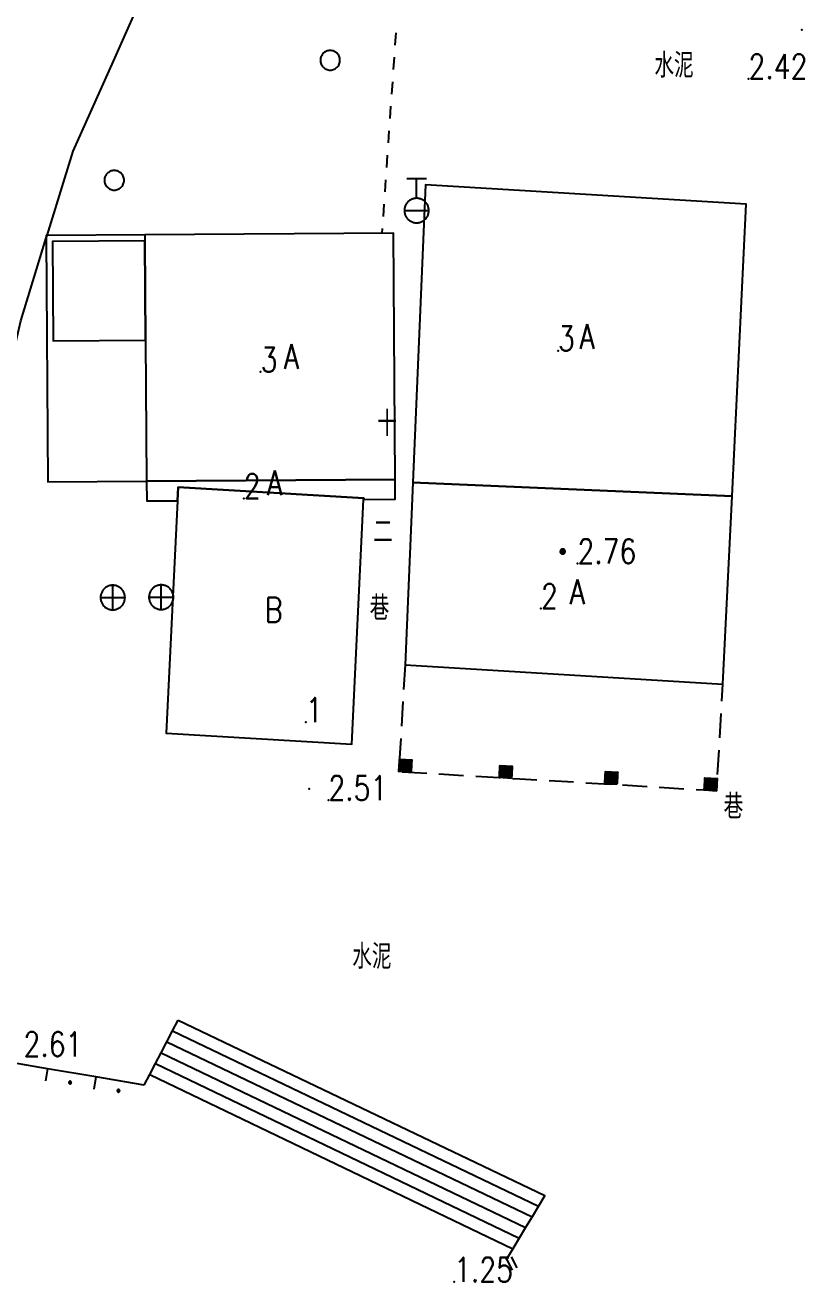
# Model space of a CAD drawing. Extents: x 500064 to 501389, y 2542464 to 2545400.
# Drawn here: x 500870.2 to 500902, y 2543835.7 to 2543887 of the extents above; entities that cross this region are included whole.
import ezdxf

# ---------------------------------------------------------------- set-up
doc = ezdxf.new("R2010")
doc.units = 0
doc.header["$LTSCALE"] = 0.5
doc.linetypes.add('CENTER', pattern=[50.8, 31.75, -6.35, 6.35, -6.35])
doc.layers.add('地形图', color=8, linetype='CONTINUOUS')
doc.styles.add('HZ', font='romans.shx', dxfattribs={"width": 0.8, "bigfont": 'hztxt.shx'})
doc.linetypes.add('10421', pattern='A,2,[150,AAA.SHX,S=1,R=0,X=0,Y=1],1e-11', length=2)

msp = doc.modelspace()

# ---------------------------------------------------------------- linework, layer by layer
at = {"layer": '地形图', "linetype": '10421'}
msp.add_lwpolyline([(500868.114, 2543865.917), (500869.384, 2543871.949), (500870.065, 2543874.907), (500871.109, 2543878.289), (500871.138, 2543878.385), (500872.198, 2543881.82), (500873.852, 2543885.484), (500875.425, 2543889.055), (500878.248, 2543897.526), (500880.467, 2543904.185), (500880.945, 2543905.62)], dxfattribs=at)
at = {"layer": '地形图'}
for points in [[(500885.359, 2543886.645), (500885.324, 2543886.146)], [(500882.687, 2543885.127), (500882.729, 2543885.129), (500882.77, 2543885.136), (500882.811, 2543885.147), (500882.85, 2543885.162), (500882.887, 2543885.181), (500882.922, 2543885.204), (500882.955, 2543885.23), (500882.984, 2543885.259), (500883.011, 2543885.292), (500883.034, 2543885.327), (500883.053, 2543885.364), (500883.068, 2543885.403), (500883.078, 2543885.444), (500883.085, 2543885.485), (500883.087, 2543885.527), (500883.085, 2543885.569), (500883.078, 2543885.61), (500883.068, 2543885.651), (500883.053, 2543885.69), (500883.034, 2543885.727), (500883.011, 2543885.762), (500882.984, 2543885.795), (500882.955, 2543885.824), (500882.922, 2543885.851), (500882.887, 2543885.873), (500882.85, 2543885.893), (500882.811, 2543885.908), (500882.77, 2543885.918), (500882.729, 2543885.925), (500882.687, 2543885.927), (500882.645, 2543885.925), (500882.604, 2543885.918), (500882.564, 2543885.908), (500882.524, 2543885.893), (500882.487, 2543885.873), (500882.452, 2543885.851), (500882.42, 2543885.824), (500882.39, 2543885.795), (500882.364, 2543885.762), (500882.341, 2543885.727), (500882.322, 2543885.69), (500882.307, 2543885.651), (500882.296, 2543885.61), (500882.289, 2543885.569), (500882.287, 2543885.527), (500882.289, 2543885.485), (500882.296, 2543885.444), (500882.307, 2543885.403), (500882.322, 2543885.364), (500882.341, 2543885.327), (500882.364, 2543885.292), (500882.39, 2543885.259), (500882.42, 2543885.23), (500882.452, 2543885.204), (500882.487, 2543885.181), (500882.524, 2543885.162), (500882.564, 2543885.147), (500882.604, 2543885.136), (500882.645, 2543885.129), (500882.687, 2543885.127)], [(500885.29, 2543885.647), (500885.256, 2543885.148)], [(500885.222, 2543884.65), (500885.187, 2543884.151)], [(500885.153, 2543883.652), (500885.119, 2543883.153)], [(500885.085, 2543882.654), (500885.05, 2543882.156)], [(500885.016, 2543881.657), (500884.982, 2543881.158)], [(500873.88, 2543880.233), (500873.922, 2543880.236), (500873.963, 2543880.242), (500874.003, 2543880.253), (500874.042, 2543880.268), (500874.08, 2543880.287), (500874.115, 2543880.31), (500874.147, 2543880.336), (500874.177, 2543880.366), (500874.203, 2543880.398), (500874.226, 2543880.433), (500874.245, 2543880.471), (500874.26, 2543880.51), (500874.271, 2543880.55), (500874.278, 2543880.592), (500874.28, 2543880.633), (500874.278, 2543880.675), (500874.271, 2543880.717), (500874.26, 2543880.757), (500874.245, 2543880.796), (500874.226, 2543880.833), (500874.203, 2543880.868), (500874.177, 2543880.901), (500874.147, 2543880.931), (500874.115, 2543880.957), (500874.08, 2543880.98), (500874.042, 2543880.999), (500874.003, 2543881.014), (500873.963, 2543881.025), (500873.922, 2543881.031), (500873.88, 2543881.033), (500873.838, 2543881.031), (500873.797, 2543881.025), (500873.756, 2543881.014), (500873.717, 2543880.999), (500873.68, 2543880.98), (500873.645, 2543880.957), (500873.612, 2543880.931), (500873.582, 2543880.901), (500873.556, 2543880.868), (500873.533, 2543880.833), (500873.514, 2543880.796), (500873.499, 2543880.757), (500873.488, 2543880.717), (500873.482, 2543880.675), (500873.48, 2543880.633), (500873.482, 2543880.592), (500873.488, 2543880.55), (500873.499, 2543880.51), (500873.514, 2543880.471), (500873.533, 2543880.433), (500873.556, 2543880.398), (500873.582, 2543880.366), (500873.612, 2543880.336), (500873.645, 2543880.31), (500873.68, 2543880.287), (500873.717, 2543880.268), (500873.756, 2543880.253), (500873.797, 2543880.242), (500873.838, 2543880.236), (500873.88, 2543880.233)], [(500884.948, 2543880.659), (500884.913, 2543880.16)], [(500885.812, 2543880.7), (500886.212, 2543880.7), (500886.612, 2543880.7)], [(500886.212, 2543879.9), (500886.212, 2543880.7)], [(500884.879, 2543879.661), (500884.845, 2543879.163)], [(500886.212, 2543878.9), (500886.243, 2543878.901), (500886.275, 2543878.904), (500886.306, 2543878.909), (500886.336, 2543878.916), (500886.366, 2543878.924), (500886.396, 2543878.935), (500886.425, 2543878.948), (500886.453, 2543878.962), (500886.48, 2543878.978), (500886.506, 2543878.995), (500886.531, 2543879.015), (500886.554, 2543879.035), (500886.576, 2543879.058), (500886.597, 2543879.081), (500886.616, 2543879.106), (500886.634, 2543879.132), (500886.65, 2543879.159), (500886.664, 2543879.187), (500886.677, 2543879.216), (500886.687, 2543879.245), (500886.696, 2543879.276), (500886.703, 2543879.306), (500886.708, 2543879.337), (500886.711, 2543879.369), (500886.712, 2543879.4), (500886.711, 2543879.431), (500886.708, 2543879.463), (500886.703, 2543879.494), (500886.696, 2543879.524), (500886.687, 2543879.554), (500886.677, 2543879.584), (500886.664, 2543879.613), (500886.65, 2543879.641), (500886.634, 2543879.668), (500886.616, 2543879.694), (500886.597, 2543879.719), (500886.576, 2543879.742), (500886.554, 2543879.764), (500886.531, 2543879.785), (500886.506, 2543879.804), (500886.48, 2543879.822), (500886.453, 2543879.838), (500886.425, 2543879.852), (500886.396, 2543879.865), (500886.366, 2543879.876), (500886.336, 2543879.884), (500886.306, 2543879.891), (500886.275, 2543879.896), (500886.243, 2543879.899), (500886.212, 2543879.9), (500886.18, 2543879.899), (500886.149, 2543879.896), (500886.118, 2543879.891), (500886.088, 2543879.884), (500886.057, 2543879.876), (500886.028, 2543879.865), (500885.999, 2543879.852), (500885.971, 2543879.838), (500885.944, 2543879.822), (500885.918, 2543879.804), (500885.893, 2543879.785), (500885.87, 2543879.764), (500885.847, 2543879.742), (500885.827, 2543879.719), (500885.807, 2543879.694), (500885.79, 2543879.668), (500885.774, 2543879.641), (500885.759, 2543879.613), (500885.747, 2543879.584), (500885.736, 2543879.554), (500885.728, 2543879.524), (500885.721, 2543879.494), (500885.716, 2543879.463), (500885.713, 2543879.431), (500885.712, 2543879.4), (500885.713, 2543879.369), (500885.716, 2543879.337), (500885.721, 2543879.306), (500885.728, 2543879.276), (500885.736, 2543879.245), (500885.747, 2543879.216), (500885.759, 2543879.187), (500885.774, 2543879.159), (500885.79, 2543879.132), (500885.807, 2543879.106), (500885.827, 2543879.081), (500885.847, 2543879.058), (500885.87, 2543879.035), (500885.893, 2543879.015), (500885.918, 2543878.995), (500885.944, 2543878.978), (500885.971, 2543878.962), (500885.999, 2543878.948), (500886.028, 2543878.935), (500886.057, 2543878.924), (500886.088, 2543878.916), (500886.118, 2543878.909), (500886.149, 2543878.904), (500886.18, 2543878.901), (500886.212, 2543878.9)], [(500885.712, 2543879.4), (500886.712, 2543879.4)], [(500884.811, 2543878.664), (500884.798, 2543878.479)], [(500875.13, 2543878.413), (500871.138, 2543878.385), (500871.108, 2543878.385), (500871.109, 2543878.289), (500871.176, 2543868.346), (500875.199, 2543868.363)], [(500886.06, 2543868.308), (500899.078, 2543867.752)], [(500892.173, 2543865.403), (500892.184, 2543865.404), (500892.194, 2543865.405), (500892.204, 2543865.408), (500892.214, 2543865.412), (500892.223, 2543865.416), (500892.232, 2543865.422), (500892.24, 2543865.429), (500892.247, 2543865.436), (500892.254, 2543865.444), (500892.257, 2543865.449), (500892.26, 2543865.453), (500892.264, 2543865.462), (500892.268, 2543865.472), (500892.271, 2543865.482), (500892.273, 2543865.493), (500892.273, 2543865.503), (500892.273, 2543865.513), (500892.271, 2543865.524), (500892.268, 2543865.534), (500892.264, 2543865.544), (500892.261, 2543865.55), (500892.26, 2543865.553), (500892.254, 2543865.562), (500892.247, 2543865.57), (500892.24, 2543865.577), (500892.232, 2543865.584), (500892.223, 2543865.59), (500892.222, 2543865.59), (500892.214, 2543865.594), (500892.204, 2543865.598), (500892.194, 2543865.601), (500892.184, 2543865.602), (500892.173, 2543865.603), (500892.163, 2543865.602), (500892.152, 2543865.601), (500892.142, 2543865.598), (500892.132, 2543865.594), (500892.123, 2543865.59), (500892.114, 2543865.584), (500892.106, 2543865.577), (500892.099, 2543865.57), (500892.092, 2543865.562), (500892.089, 2543865.557), (500892.086, 2543865.553), (500892.082, 2543865.544), (500892.078, 2543865.534), (500892.075, 2543865.524), (500892.074, 2543865.513), (500892.073, 2543865.503), (500892.074, 2543865.493), (500892.075, 2543865.482), (500892.078, 2543865.472), (500892.082, 2543865.462), (500892.085, 2543865.456), (500892.086, 2543865.453), (500892.092, 2543865.444), (500892.099, 2543865.436), (500892.106, 2543865.429), (500892.114, 2543865.422), (500892.123, 2543865.416), (500892.124, 2543865.416), (500892.132, 2543865.412), (500892.142, 2543865.408), (500892.152, 2543865.405), (500892.163, 2543865.404), (500892.173, 2543865.403)], [(500892.124, 2543865.416), (500892.257, 2543865.449), (500892.26, 2543865.453), (500892.086, 2543865.453), (500892.085, 2543865.456), (500892.273, 2543865.503), (500892.073, 2543865.503), (500892.261, 2543865.55), (500892.26, 2543865.553), (500892.086, 2543865.553), (500892.089, 2543865.557), (500892.222, 2543865.59)], [(500873.819, 2543863.123), (500873.851, 2543863.124), (500873.882, 2543863.127), (500873.913, 2543863.132), (500873.944, 2543863.139), (500873.974, 2543863.148), (500874.003, 2543863.158), (500874.032, 2543863.171), (500874.06, 2543863.185), (500874.087, 2543863.201), (500874.113, 2543863.219), (500874.138, 2543863.238), (500874.162, 2543863.259), (500874.184, 2543863.281), (500874.205, 2543863.305), (500874.224, 2543863.33), (500874.241, 2543863.356), (500874.257, 2543863.383), (500874.272, 2543863.411), (500874.284, 2543863.439), (500874.295, 2543863.469), (500874.304, 2543863.499), (500874.31, 2543863.53), (500874.315, 2543863.561), (500874.318, 2543863.592), (500874.319, 2543863.623), (500874.318, 2543863.655), (500874.315, 2543863.686), (500874.31, 2543863.717), (500874.304, 2543863.748), (500874.295, 2543863.778), (500874.284, 2543863.807), (500874.272, 2543863.836), (500874.257, 2543863.864), (500874.241, 2543863.891), (500874.224, 2543863.917), (500874.205, 2543863.942), (500874.184, 2543863.966), (500874.162, 2543863.988), (500874.138, 2543864.009), (500874.113, 2543864.028), (500874.087, 2543864.046), (500874.06, 2543864.062), (500874.032, 2543864.076), (500874.003, 2543864.088), (500873.974, 2543864.099), (500873.944, 2543864.108), (500873.913, 2543864.115), (500873.882, 2543864.119), (500873.851, 2543864.122), (500873.819, 2543864.123), (500873.788, 2543864.122), (500873.757, 2543864.119), (500873.726, 2543864.115), (500873.695, 2543864.108), (500873.665, 2543864.099), (500873.635, 2543864.088), (500873.606, 2543864.076), (500873.578, 2543864.062), (500873.551, 2543864.046), (500873.525, 2543864.028), (500873.501, 2543864.009), (500873.477, 2543863.988), (500873.455, 2543863.966), (500873.434, 2543863.942), (500873.415, 2543863.917), (500873.397, 2543863.891), (500873.381, 2543863.864), (500873.367, 2543863.836), (500873.354, 2543863.807), (500873.344, 2543863.778), (500873.335, 2543863.748), (500873.328, 2543863.717), (500873.323, 2543863.686), (500873.32, 2543863.655), (500873.319, 2543863.623), (500873.32, 2543863.592), (500873.323, 2543863.561), (500873.328, 2543863.53), (500873.335, 2543863.499), (500873.344, 2543863.469), (500873.354, 2543863.439), (500873.367, 2543863.411), (500873.381, 2543863.383), (500873.397, 2543863.356), (500873.415, 2543863.33), (500873.434, 2543863.305), (500873.455, 2543863.281), (500873.477, 2543863.259), (500873.501, 2543863.238), (500873.525, 2543863.219), (500873.551, 2543863.201), (500873.578, 2543863.185), (500873.606, 2543863.171), (500873.635, 2543863.158), (500873.665, 2543863.148), (500873.695, 2543863.139), (500873.726, 2543863.132), (500873.757, 2543863.127), (500873.788, 2543863.124), (500873.819, 2543863.123)], [(500873.819, 2543863.123), (500873.819, 2543863.623), (500873.819, 2543864.123)], [(500875.795, 2543863.137), (500875.827, 2543863.138), (500875.858, 2543863.141), (500875.889, 2543863.146), (500875.919, 2543863.153), (500875.95, 2543863.161), (500875.979, 2543863.172), (500876.008, 2543863.185), (500876.036, 2543863.199), (500876.063, 2543863.215), (500876.089, 2543863.232), (500876.114, 2543863.252), (500876.137, 2543863.273), (500876.16, 2543863.295), (500876.18, 2543863.318), (500876.2, 2543863.343), (500876.217, 2543863.369), (500876.233, 2543863.396), (500876.248, 2543863.424), (500876.26, 2543863.453), (500876.271, 2543863.482), (500876.279, 2543863.513), (500876.286, 2543863.543), (500876.291, 2543863.574), (500876.294, 2543863.606), (500876.295, 2543863.637), (500876.294, 2543863.668), (500876.291, 2543863.7), (500876.286, 2543863.731), (500876.279, 2543863.761), (500876.271, 2543863.791), (500876.26, 2543863.821), (500876.248, 2543863.85), (500876.233, 2543863.878), (500876.217, 2543863.905), (500876.2, 2543863.931), (500876.18, 2543863.956), (500876.16, 2543863.979), (500876.137, 2543864.001), (500876.114, 2543864.022), (500876.089, 2543864.041), (500876.063, 2543864.059), (500876.036, 2543864.075), (500876.008, 2543864.089), (500875.979, 2543864.102), (500875.95, 2543864.112), (500875.919, 2543864.121), (500875.889, 2543864.128), (500875.858, 2543864.133), (500875.827, 2543864.136), (500875.795, 2543864.137), (500875.764, 2543864.136), (500875.732, 2543864.133), (500875.701, 2543864.128), (500875.671, 2543864.121), (500875.641, 2543864.112), (500875.611, 2543864.102), (500875.582, 2543864.089), (500875.554, 2543864.075), (500875.527, 2543864.059), (500875.501, 2543864.041), (500875.476, 2543864.022), (500875.453, 2543864.001), (500875.431, 2543863.979), (500875.41, 2543863.956), (500875.391, 2543863.931), (500875.373, 2543863.905), (500875.357, 2543863.878), (500875.343, 2543863.85), (500875.33, 2543863.821), (500875.32, 2543863.791), (500875.311, 2543863.761), (500875.304, 2543863.731), (500875.299, 2543863.7), (500875.296, 2543863.668), (500875.295, 2543863.637), (500875.296, 2543863.606), (500875.299, 2543863.574), (500875.304, 2543863.543), (500875.311, 2543863.513), (500875.32, 2543863.482), (500875.33, 2543863.453), (500875.343, 2543863.424), (500875.357, 2543863.396), (500875.373, 2543863.369), (500875.391, 2543863.343), (500875.41, 2543863.318), (500875.431, 2543863.295), (500875.453, 2543863.273), (500875.476, 2543863.252), (500875.501, 2543863.232), (500875.527, 2543863.215), (500875.554, 2543863.199), (500875.582, 2543863.185), (500875.611, 2543863.172), (500875.641, 2543863.161), (500875.671, 2543863.153), (500875.701, 2543863.146), (500875.732, 2543863.141), (500875.764, 2543863.138), (500875.795, 2543863.137)], [(500875.795, 2543863.137), (500875.795, 2543863.637), (500875.795, 2543864.137)], [(500873.319, 2543863.623), (500873.819, 2543863.623), (500874.319, 2543863.623)], [(500875.295, 2543863.637), (500875.795, 2543863.637), (500876.295, 2543863.637)], [(500885.742, 2543860.877), (500885.683, 2543859.88)], [(500898.666, 2543859.402), (500898.708, 2543860.096)], [(500885.653, 2543859.381), (500885.594, 2543858.382)], [(500898.576, 2543857.905), (500898.636, 2543858.903)], [(500885.564, 2543857.883), (500885.504, 2543856.885)], [(500885.986, 2543856.502), (500885.487, 2543856.532), (500885.49, 2543856.582), (500885.493, 2543856.632), (500885.496, 2543856.681), (500885.499, 2543856.731), (500885.502, 2543856.781), (500885.505, 2543856.831), (500885.508, 2543856.881), (500885.511, 2543856.931), (500885.514, 2543856.981), (500885.517, 2543857.031), (500886.016, 2543857.001), (500886.013, 2543856.951), (500886.01, 2543856.901), (500886.007, 2543856.851), (500886.004, 2543856.801), (500886.001, 2543856.751), (500885.998, 2543856.701), (500885.995, 2543856.652), (500885.992, 2543856.602), (500885.989, 2543856.552), (500885.986, 2543856.502)], [(500885.487, 2543856.532), (500885.989, 2543856.552), (500885.49, 2543856.582), (500885.992, 2543856.602), (500885.493, 2543856.632), (500885.995, 2543856.652), (500885.496, 2543856.681), (500885.998, 2543856.701), (500885.499, 2543856.731), (500886.001, 2543856.751), (500885.502, 2543856.781), (500886.004, 2543856.801), (500885.505, 2543856.831), (500886.007, 2543856.851), (500885.508, 2543856.881), (500886.01, 2543856.901), (500885.511, 2543856.931), (500886.013, 2543856.951), (500885.514, 2543856.981), (500886.016, 2543857.001)], [(500898.487, 2543856.408), (500898.546, 2543857.406)], [(500885.627, 2543856.522), (500886.625, 2543856.463)], [(500890.083, 2543856.252), (500889.584, 2543856.282), (500889.584, 2543856.285), (500889.587, 2543856.332), (500889.59, 2543856.382), (500889.593, 2543856.432), (500889.596, 2543856.482), (500889.599, 2543856.532), (500889.602, 2543856.582), (500889.605, 2543856.632), (500889.608, 2543856.681), (500889.611, 2543856.731), (500889.614, 2543856.781), (500890.113, 2543856.751), (500890.11, 2543856.701), (500890.107, 2543856.652), (500890.104, 2543856.602), (500890.101, 2543856.552), (500890.098, 2543856.502), (500890.095, 2543856.452), (500890.092, 2543856.402), (500890.089, 2543856.352), (500890.086, 2543856.302), (500890.083, 2543856.252)], [(500889.584, 2543856.282), (500889.614, 2543856.283), (500889.62, 2543856.284), (500890.086, 2543856.302), (500889.587, 2543856.332), (500890.089, 2543856.352), (500889.59, 2543856.382), (500890.092, 2543856.402), (500889.593, 2543856.432), (500890.095, 2543856.452), (500889.596, 2543856.482), (500890.098, 2543856.502), (500889.599, 2543856.532), (500890.101, 2543856.552), (500889.602, 2543856.582), (500890.104, 2543856.602), (500889.605, 2543856.632), (500890.107, 2543856.652), (500889.608, 2543856.681), (500890.11, 2543856.701), (500889.611, 2543856.731), (500890.113, 2543856.751)], [(500894.384, 2543856), (500893.885, 2543856.03), (500893.888, 2543856.08), (500893.891, 2543856.13), (500893.894, 2543856.18), (500893.897, 2543856.23), (500893.9, 2543856.28), (500893.903, 2543856.33), (500893.906, 2543856.38), (500893.909, 2543856.429), (500893.912, 2543856.479), (500893.915, 2543856.529), (500894.414, 2543856.499), (500894.411, 2543856.449), (500894.408, 2543856.4), (500894.405, 2543856.35), (500894.402, 2543856.3), (500894.399, 2543856.25), (500894.396, 2543856.2), (500894.393, 2543856.15), (500894.39, 2543856.1), (500894.387, 2543856.05), (500894.384, 2543856)], [(500894.414, 2543856.499), (500893.912, 2543856.479), (500894.411, 2543856.449), (500893.909, 2543856.429), (500894.408, 2543856.4), (500893.906, 2543856.38), (500894.405, 2543856.35), (500893.903, 2543856.33), (500894.402, 2543856.3), (500893.9, 2543856.28), (500894.399, 2543856.25), (500893.897, 2543856.23), (500894.396, 2543856.2), (500893.894, 2543856.18), (500894.393, 2543856.15), (500893.891, 2543856.13), (500894.39, 2543856.1), (500893.888, 2543856.08), (500894.387, 2543856.05), (500893.885, 2543856.03)], [(500887.124, 2543856.433), (500888.122, 2543856.373)], [(500888.621, 2543856.343), (500889.584, 2543856.285), (500889.614, 2543856.283), (500889.62, 2543856.284)], [(500890.119, 2543856.253), (500890.424, 2543856.234), (500891.118, 2543856.193)], [(500891.617, 2543856.164), (500892.615, 2543856.104)], [(500893.114, 2543856.074), (500893.865, 2543856.028), (500894.115, 2543856.014)], [(500894.614, 2543855.983), (500895.612, 2543855.923)], [(500898.442, 2543855.747), (500897.943, 2543855.777), (500897.943, 2543855.78), (500897.946, 2543855.827), (500897.949, 2543855.877), (500897.952, 2543855.927), (500897.955, 2543855.977), (500897.958, 2543856.027), (500897.961, 2543856.077), (500897.964, 2543856.126), (500897.967, 2543856.176), (500897.97, 2543856.226), (500897.973, 2543856.276), (500898.472, 2543856.246), (500898.469, 2543856.196), (500898.466, 2543856.146), (500898.463, 2543856.097), (500898.46, 2543856.047), (500898.457, 2543855.997), (500898.454, 2543855.947), (500898.451, 2543855.897), (500898.448, 2543855.847), (500898.445, 2543855.797), (500898.442, 2543855.749), (500898.442, 2543855.747)], [(500898.472, 2543856.246), (500897.97, 2543856.226), (500898.469, 2543856.196), (500897.967, 2543856.176), (500898.466, 2543856.146), (500897.964, 2543856.126), (500898.463, 2543856.097), (500897.961, 2543856.077), (500898.46, 2543856.047), (500897.958, 2543856.027), (500898.457, 2543855.997), (500897.955, 2543855.977), (500898.454, 2543855.947), (500897.952, 2543855.927), (500898.451, 2543855.897), (500897.949, 2543855.877), (500898.448, 2543855.847), (500897.946, 2543855.827), (500898.445, 2543855.797), (500897.974, 2543855.778), (500897.943, 2543855.777)], [(500896.111, 2543855.892), (500897.109, 2543855.831)], [(500897.608, 2543855.801), (500897.943, 2543855.78), (500897.974, 2543855.778), (500898.442, 2543855.749), (500898.447, 2543855.749), (500898.457, 2543855.909)], [(500875.104, 2543843.743), (500873.133, 2543844.078), (500871.161, 2543844.414), (500869.763, 2543844.652), (500869.214, 2543844.846), (500867.329, 2543845.512), (500867.023, 2543845.62), (500866.107, 2543846.118), (500865.973, 2543846.737), (500865.547, 2543848.691), (500865.122, 2543850.645), (500865.091, 2543850.789), (500865.091, 2543850.79)], [(500875.104, 2543843.743), (500875.333, 2543844.182), (500875.565, 2543844.625), (500875.796, 2543845.068), (500876.028, 2543845.512), (500876.26, 2543845.955), (500876.491, 2543846.398)], [(500876.491, 2543846.398), (500891.44, 2543839.24)], [(500876.26, 2543845.955), (500891.18, 2543838.808)], [(500876.028, 2543845.512), (500890.919, 2543838.376)], [(500875.796, 2543845.068), (500890.658, 2543837.943)], [(500871.161, 2543844.414), (500871.077, 2543843.921)], [(500875.565, 2543844.625), (500890.397, 2543837.511)], [(500872.08, 2543843.802), (500872.085, 2543843.802), (500872.09, 2543843.803), (500872.095, 2543843.804), (500872.1, 2543843.806), (500872.105, 2543843.809), (500872.109, 2543843.811), (500872.113, 2543843.815), (500872.117, 2543843.818), (500872.12, 2543843.822), (500872.123, 2543843.827), (500872.125, 2543843.831), (500872.127, 2543843.836), (500872.129, 2543843.841), (500872.129, 2543843.847), (500872.13, 2543843.852), (500872.129, 2543843.857), (500872.129, 2543843.862), (500872.127, 2543843.867), (500872.125, 2543843.872), (500872.123, 2543843.877), (500872.12, 2543843.881), (500872.117, 2543843.885), (500872.115, 2543843.887), (500872.113, 2543843.889), (500872.109, 2543843.892), (500872.105, 2543843.895), (500872.1, 2543843.897), (500872.095, 2543843.899), (500872.09, 2543843.901), (500872.085, 2543843.901), (500872.08, 2543843.902), (500872.075, 2543843.901), (500872.069, 2543843.901), (500872.064, 2543843.899), (500872.059, 2543843.897), (500872.055, 2543843.895), (500872.05, 2543843.892), (500872.046, 2543843.889), (500872.043, 2543843.885), (500872.039, 2543843.881), (500872.036, 2543843.877), (500872.034, 2543843.872), (500872.032, 2543843.867), (500872.031, 2543843.862), (500872.03, 2543843.857), (500872.03, 2543843.852), (500872.03, 2543843.847), (500872.031, 2543843.841), (500872.032, 2543843.836), (500872.034, 2543843.831), (500872.036, 2543843.827), (500872.039, 2543843.822), (500872.043, 2543843.818), (500872.044, 2543843.817), (500872.046, 2543843.815), (500872.05, 2543843.811), (500872.055, 2543843.809), (500872.059, 2543843.806), (500872.064, 2543843.804), (500872.069, 2543843.803), (500872.075, 2543843.802), (500872.08, 2543843.802)], [(500872.044, 2543843.817), (500872.115, 2543843.887)], [(500873.133, 2543844.078), (500873.049, 2543843.585)], [(500875.333, 2543844.182), (500890.136, 2543837.078)], [(500874.051, 2543843.466), (500874.057, 2543843.466), (500874.062, 2543843.467), (500874.067, 2543843.469), (500874.072, 2543843.47), (500874.076, 2543843.473), (500874.081, 2543843.476), (500874.085, 2543843.479), (500874.089, 2543843.483), (500874.092, 2543843.487), (500874.095, 2543843.491), (500874.097, 2543843.496), (500874.099, 2543843.501), (500874.1, 2543843.506), (500874.101, 2543843.511), (500874.101, 2543843.516), (500874.101, 2543843.521), (500874.1, 2543843.527), (500874.099, 2543843.532), (500874.097, 2543843.537), (500874.095, 2543843.541), (500874.092, 2543843.546), (500874.089, 2543843.55), (500874.087, 2543843.552), (500874.085, 2543843.553), (500874.081, 2543843.557), (500874.076, 2543843.559), (500874.072, 2543843.562), (500874.067, 2543843.564), (500874.062, 2543843.565), (500874.057, 2543843.566), (500874.051, 2543843.566), (500874.046, 2543843.566), (500874.041, 2543843.565), (500874.036, 2543843.564), (500874.031, 2543843.562), (500874.026, 2543843.559), (500874.022, 2543843.557), (500874.018, 2543843.553), (500874.014, 2543843.55), (500874.011, 2543843.546), (500874.008, 2543843.541), (500874.006, 2543843.537), (500874.004, 2543843.532), (500874.003, 2543843.527), (500874.002, 2543843.521), (500874.001, 2543843.516), (500874.002, 2543843.511), (500874.003, 2543843.506), (500874.004, 2543843.501), (500874.006, 2543843.496), (500874.008, 2543843.491), (500874.011, 2543843.487), (500874.014, 2543843.483), (500874.016, 2543843.481), (500874.018, 2543843.479), (500874.022, 2543843.476), (500874.026, 2543843.473), (500874.031, 2543843.47), (500874.036, 2543843.469), (500874.041, 2543843.467), (500874.046, 2543843.466), (500874.051, 2543843.466)], [(500874.016, 2543843.481), (500874.087, 2543843.552)], [(500891.44, 2543839.24), (500891.18, 2543838.808), (500890.919, 2543838.376), (500890.658, 2543837.943), (500890.397, 2543837.511), (500890.136, 2543837.078), (500889.878, 2543836.65)], [(500889.878, 2543836.65), (500890.108, 2543836.206)], [(500890.067, 2543836.748), (500890.298, 2543836.304)]]:
    msp.add_lwpolyline(points, dxfattribs=at)
for points in [[(500899.078, 2543867.752), (500899.654, 2543879.658), (500886.578, 2543880.448), (500886.06, 2543868.308)], [(500875.16, 2543874.11), (500875.132, 2543878.163), (500871.359, 2543878.137), (500871.387, 2543874.084)], [(500875.16, 2543874.11), (500875.199, 2543868.363), (500885.335, 2543868.432), (500885.266, 2543878.482), (500875.13, 2543878.413), (500875.132, 2543878.163)], [(500885.335, 2543868.432), (500875.199, 2543868.363), (500875.204, 2543867.563), (500876.465, 2543867.571), (500876.492, 2543868.119), (500884.055, 2543867.67), (500884.052, 2543867.623), (500885.34, 2543867.632)], [(500886.06, 2543868.308), (500885.742, 2543860.877), (500898.708, 2543860.096), (500899.078, 2543867.752)], [(500884.052, 2543867.623), (500884.055, 2543867.67), (500876.492, 2543868.119), (500876.465, 2543867.571), (500876.001, 2543858.095), (500883.564, 2543857.647)]]:
    msp.add_lwpolyline(points, close=True, dxfattribs=at)
at = {"layer": '地形图', "ltscale": 10}
for p in [(500901.925, 2543886.774), (500881.826, 2543855.825), (500889.878, 2543836.65)]:
    msp.add_point(p, dxfattribs=at)
at = {"layer": '地形图', "linetype": 'CENTER'}
for p in [(500899.75, 2543884.772, 2.42), (500891.979, 2543873.687, 3), (500879.851, 2543872.821, 3), (500879.167, 2543867.663, 2), (500892.773, 2543865.007, 2.76), (500891.285, 2543863.176, 2), (500881.696, 2543858.544, 1), (500882.614, 2543855.358, 2.51), (500887.742, 2543835.726, 1.25)]:
    msp.add_point(p, dxfattribs=at)

# ---------------------------------------------------------------- texts
at = {"layer": '地形图', "ltscale": 10, "style": 'HZ', "width": 0.8}
for s, p in [('水泥', (500895.911, 2543884.819)), ('2.42', (500899.75, 2543884.772)), ('3', (500891.979, 2543873.687)), ('A', (500892.862, 2543873.766)), ('A', (500880.8, 2543872.954)), ('3', (500879.851, 2543872.821)), ('十', (500884.609, 2543870.214)), ('A', (500880.116, 2543867.796)), ('2', (500879.167, 2543867.663)), ('二', (500884.442, 2543865.803)), ('2.76', (500892.773, 2543865.007)), ('2', (500891.285, 2543863.176)), ('A', (500892.46, 2543863.354)), ('巷', (500884.299, 2543862.693)), ('B', (500880.024, 2543862.625)), ('1', (500881.696, 2543858.544)), ('2.51', (500882.614, 2543855.358)), ('巷', (500898.733, 2543854.601)), ('水泥', (500883.585, 2543848.487)), ('2.61', (500870.179, 2543844.917)), ('1.25', (500887.742, 2543835.726))]:
    msp.add_text(s, height=1, dxfattribs=at).set_placement(p)

doc.saveas('drawing.dxf')
